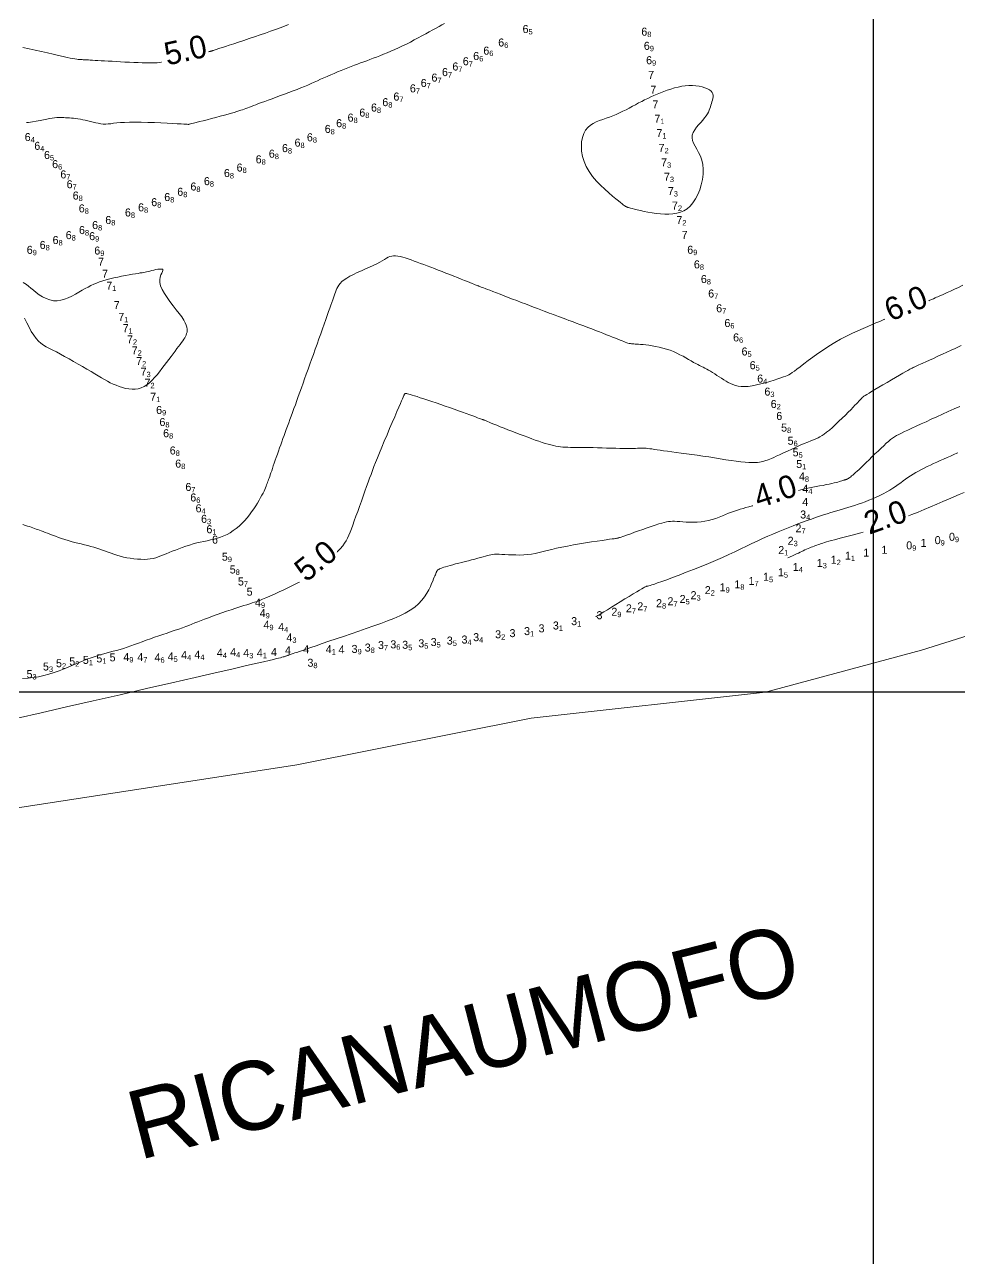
# Model space of a CAD drawing. Header units: millimetres. Extents: x 784883 to 785608, y 628235 to 628806.
# Drawn here: x 785225.7 to 785307.5, y 628350.4 to 628458.4 of the extents above; entities that cross this region are included whole.
import ezdxf
from ezdxf.enums import TextEntityAlignment as Align

# ---------------------------------------------------------------- set-up
doc = ezdxf.new("R2010")
doc.units = ezdxf.units.MM
for name, color, linetype in [('2_00', 92, 'Continuous'), ('3_00', 92, 'Continuous'), ('4_00', 5, 'Continuous'), ('5_00', 252, 'Continuous'), ('6_00', 255, 'Continuous'), ('7_00', 255, 'Continuous'), ('Projection_Grid', 7, 'Continuous'), ('Topo_Ricanau_2023_dg2', 7, 'Continuous')]:
    doc.layers.add(name, color=color, linetype=linetype)
doc.layers.add('Soundings', color=7, linetype='Continuous', true_color=0x000000)

msp = doc.modelspace()

# ---------------------------------------------------------------- linework, layer by layer
at = {"layer": '2_00', "color": 92, "linetype": 'Continuous', "lineweight": 0, "true_color": 0x00c000}
for p, q in [((785297.88, 628413.66), (785297.54, 628413.57)), ((785298.23, 628413.75), (785297.88, 628413.66)), ((785298.56, 628413.84), (785298.23, 628413.75)), ((785298.88, 628413.92), (785298.56, 628413.84)), ((785299.1, 628413.98), (785298.88, 628413.92)), ((785294.27, 628412.54), (785294.13, 628412.48)), ((785294.41, 628412.6), (785294.27, 628412.54)), ((785294.54, 628412.65), (785294.41, 628412.6)), ((785294.67, 628412.7), (785294.54, 628412.65)), ((785294.8, 628412.76), (785294.67, 628412.7)), ((785294.93, 628412.8), (785294.8, 628412.76)), ((785295.05, 628412.85), (785294.93, 628412.8)), ((785295.17, 628412.89), (785295.05, 628412.85)), ((785295.29, 628412.93), (785295.17, 628412.89)), ((785295.41, 628412.98), (785295.29, 628412.93)), ((785295.55, 628413.02), (785295.41, 628412.98)), ((785295.7, 628413.07), (785295.55, 628413.02)), ((785295.88, 628413.12), (785295.7, 628413.07)), ((785296.08, 628413.18), (785295.88, 628413.12)), ((785296.31, 628413.24), (785296.08, 628413.18)), ((785296.58, 628413.31), (785296.31, 628413.24)), ((785296.88, 628413.39), (785296.58, 628413.31)), ((785297.2, 628413.48), (785296.88, 628413.39)), ((785297.54, 628413.57), (785297.2, 628413.48)), ((785292.71, 628411.83), (785292.51, 628411.74)), ((785292.91, 628411.91), (785292.71, 628411.83)), ((785293.09, 628411.99), (785292.91, 628411.91)), ((785293.26, 628412.07), (785293.09, 628411.99)), ((785293.42, 628412.14), (785293.26, 628412.07)), ((785293.57, 628412.21), (785293.42, 628412.14)), ((785293.71, 628412.28), (785293.57, 628412.21)), ((785293.85, 628412.35), (785293.71, 628412.28)), ((785293.99, 628412.42), (785293.85, 628412.35)), ((785294.13, 628412.48), (785293.99, 628412.42))]:
    msp.add_line(p, q, dxfattribs=at)
at = {"layer": '2_00', "color": 92, "linetype": 'Continuous', "lineweight": 0, "true_color": 0x00c000, "flags": 128}
msp.add_lwpolyline([(785307.92, 628417.45), (785307.48, 628417.27), (785307.03, 628417.07), (785306.55, 628416.86), (785306.05, 628416.65), (785305.53, 628416.42), (785304.99, 628416.2), (785304.44, 628415.96), (785303.89, 628415.73), (785303.34, 628415.51), (785303.06, 628415.39)], dxfattribs=at)
at = {"layer": '3_00', "color": 92, "linetype": 'Continuous', "lineweight": 0, "true_color": 0x00c000, "flags": 128}
msp.add_lwpolyline([(785307.38, 628420.92), (785307.29, 628420.88), (785307.01, 628420.76), (785306.72, 628420.63), (785306.43, 628420.5), (785306.13, 628420.36), (785305.83, 628420.23), (785305.54, 628420.1), (785305.25, 628419.97), (785304.97, 628419.84), (785304.7, 628419.71), (785304.43, 628419.58), (785304.18, 628419.45), (785303.93, 628419.32), (785303.69, 628419.19), (785303.45, 628419.05), (785303.23, 628418.91), (785303.01, 628418.76), (785302.8, 628418.61), (785302.59, 628418.46), (785302.38, 628418.3), (785302.16, 628418.14), (785301.93, 628417.98), (785301.68, 628417.81), (785301.42, 628417.65), (785301.15, 628417.49), (785300.85, 628417.34), (785300.55, 628417.19), (785300.23, 628417.04), (785299.91, 628416.89), (785299.58, 628416.76), (785299.26, 628416.63), (785298.95, 628416.51), (785298.64, 628416.41), (785298.34, 628416.31), (785298.05, 628416.21), (785297.76, 628416.13), (785297.47, 628416.04), (785297.18, 628415.96), (785296.88, 628415.87), (785296.58, 628415.78), (785296.27, 628415.69), (785295.94, 628415.59), (785295.61, 628415.48), (785295.27, 628415.37), (785294.92, 628415.25), (785294.56, 628415.12), (785294.18, 628414.99), (785293.79, 628414.84), (785293.38, 628414.69), (785292.96, 628414.53), (785292.54, 628414.36), (785292.1, 628414.19), (785291.65, 628414), (785291.2, 628413.81), (785290.74, 628413.61), (785290.28, 628413.41), (785289.82, 628413.19), (785289.35, 628412.97), (785288.87, 628412.74), (785288.38, 628412.51), (785287.87, 628412.26), (785287.34, 628412.02), (785286.77, 628411.76), (785286.18, 628411.5), (785285.55, 628411.24), (785284.91, 628410.97), (785284.25, 628410.71), (785283.61, 628410.46), (785283, 628410.22), (785282.42, 628410.01), (785281.91, 628409.81), (785281.46, 628409.65), (785281.1, 628409.53), (785280.82, 628409.43), (785280.6, 628409.36), (785280.44, 628409.31), (785280.33, 628409.28), (785280.25, 628409.26), (785280.2, 628409.25), (785280.16, 628409.24), (785280.13, 628409.24), (785280.09, 628409.22), (785280.04, 628409.2), (785279.96, 628409.16), (785279.86, 628409.11), (785279.72, 628409.02), (785279.53, 628408.91), (785279.28, 628408.76), (785278.97, 628408.58), (785278.62, 628408.36), (785278.24, 628408.13), (785277.84, 628407.88), (785277.44, 628407.64), (785277.06, 628407.4), (785276.71, 628407.19), (785276.41, 628407.01), (785276.18, 628406.86), (785276, 628406.75), (785275.87, 628406.68), (785275.79, 628406.62), (785275.74, 628406.59), (785275.71, 628406.58), (785275.7, 628406.57), (785275.7, 628406.57)], dxfattribs=at)
at = {"layer": '4_00', "color": 5, "linetype": 'Continuous', "lineweight": 0, "true_color": 0x1b0fee, "flags": 128}
for points in [[(785307.55, 628424.98), (785307.05, 628424.75), (785306.54, 628424.52), (785306.03, 628424.29), (785305.53, 628424.06), (785305.05, 628423.85), (785304.59, 628423.64), (785304.15, 628423.44), (785303.74, 628423.25), (785303.36, 628423.07), (785303.01, 628422.91), (785302.71, 628422.77), (785302.44, 628422.64), (785302.22, 628422.53), (785302.02, 628422.42), (785301.84, 628422.31), (785301.66, 628422.2), (785301.49, 628422.07), (785301.31, 628421.92), (785301.11, 628421.75), (785300.89, 628421.54), (785300.65, 628421.32), (785300.39, 628421.07), (785300.12, 628420.82), (785299.86, 628420.56), (785299.6, 628420.31), (785299.35, 628420.06), (785299.12, 628419.84), (785298.91, 628419.64), (785298.73, 628419.47), (785298.56, 628419.31), (785298.42, 628419.18), (785298.29, 628419.07), (785298.18, 628418.97), (785298.08, 628418.89), (785298, 628418.82), (785297.93, 628418.77), (785297.86, 628418.72), (785297.81, 628418.68), (785297.77, 628418.66), (785297.73, 628418.63), (785297.69, 628418.62), (785297.66, 628418.6), (785297.63, 628418.59), (785297.6, 628418.58), (785297.57, 628418.57), (785297.54, 628418.56), (785297.51, 628418.55), (785297.47, 628418.54), (785297.42, 628418.52), (785297.36, 628418.51), (785297.29, 628418.48), (785297.21, 628418.46), (785297.12, 628418.43), (785297.01, 628418.4), (785296.87, 628418.36), (785296.72, 628418.32), (785296.55, 628418.28), (785296.34, 628418.23), (785296.12, 628418.18), (785295.86, 628418.13), (785295.58, 628418.07), (785295.28, 628418.02), (785294.98, 628417.96), (785294.68, 628417.91), (785294.39, 628417.85), (785294.11, 628417.79), (785293.86, 628417.74), (785293.63, 628417.68), (785293.43, 628417.62), (785293.42, 628417.62)], [(785289.44, 628416.29), (785289.38, 628416.27), (785289.1, 628416.19), (785288.83, 628416.12), (785288.58, 628416.05), (785288.33, 628415.98), (785288.08, 628415.9), (785287.84, 628415.82), (785287.58, 628415.73), (785287.32, 628415.63), (785287.05, 628415.52), (785286.77, 628415.4), (785286.48, 628415.29), (785286.19, 628415.18), (785285.88, 628415.08), (785285.56, 628415), (785285.24, 628414.93), (785284.91, 628414.89), (785284.58, 628414.86), (785284.24, 628414.85), (785283.92, 628414.85), (785283.61, 628414.86), (785283.32, 628414.88), (785283.05, 628414.9), (785282.81, 628414.91), (785282.59, 628414.93), (785282.41, 628414.93), (785282.23, 628414.92), (785282.06, 628414.91), (785281.88, 628414.88), (785281.69, 628414.83), (785281.46, 628414.77), (785281.2, 628414.69), (785280.89, 628414.59), (785280.54, 628414.48), (785280.18, 628414.35), (785279.8, 628414.22), (785279.43, 628414.09), (785279.07, 628413.96), (785278.75, 628413.84), (785278.47, 628413.74), (785278.24, 628413.66), (785278.06, 628413.6), (785277.93, 628413.55), (785277.83, 628413.52), (785277.76, 628413.5), (785277.71, 628413.48), (785277.68, 628413.47), (785277.66, 628413.47), (785277.64, 628413.46), (785277.63, 628413.46), (785277.62, 628413.46), (785277.6, 628413.45), (785277.59, 628413.45), (785277.58, 628413.45), (785277.57, 628413.45), (785277.56, 628413.45), (785277.55, 628413.44), (785277.53, 628413.44), (785277.48, 628413.43), (785277.41, 628413.42), (785277.29, 628413.4), (785277.13, 628413.38), (785276.9, 628413.35), (785276.61, 628413.31), (785276.24, 628413.25), (785275.81, 628413.19), (785275.33, 628413.12), (785274.81, 628413.04), (785274.28, 628412.95), (785273.74, 628412.86), (785273.22, 628412.76), (785272.72, 628412.66), (785272.27, 628412.56), (785271.84, 628412.46), (785271.45, 628412.36), (785271.09, 628412.27), (785270.74, 628412.19), (785270.4, 628412.11), (785270.07, 628412.05), (785269.73, 628412.01), (785269.39, 628411.98), (785269.05, 628411.97), (785268.7, 628411.98), (785268.37, 628411.99), (785268.05, 628412), (785267.75, 628412.02), (785267.47, 628412.03), (785267.23, 628412.04), (785267.01, 628412.04), (785266.83, 628412.04), (785266.67, 628412.02), (785266.51, 628411.99), (785266.36, 628411.96), (785266.21, 628411.92), (785266.04, 628411.88), (785265.84, 628411.82), (785265.62, 628411.76), (785265.38, 628411.69), (785265.11, 628411.62), (785264.83, 628411.55), (785264.55, 628411.48), (785264.26, 628411.4), (785263.97, 628411.33), (785263.7, 628411.26), (785263.43, 628411.19), (785263.19, 628411.12), (785262.96, 628411.06), (785262.75, 628411.01), (785262.56, 628410.95), (785262.4, 628410.9), (785262.25, 628410.85), (785262.13, 628410.8), (785262.03, 628410.76), (785261.95, 628410.72), (785261.89, 628410.68), (785261.84, 628410.64), (785261.81, 628410.6), (785261.79, 628410.56), (785261.77, 628410.52), (785261.75, 628410.48), (785261.73, 628410.44), (785261.71, 628410.39), (785261.69, 628410.33), (785261.66, 628410.25), (785261.61, 628410.16), (785261.56, 628410.04), (785261.5, 628409.89), (785261.43, 628409.7), (785261.33, 628409.47), (785261.22, 628409.22), (785261.08, 628408.94), (785260.91, 628408.64), (785260.71, 628408.33), (785260.47, 628408.02), (785260.18, 628407.71), (785259.85, 628407.42), (785259.46, 628407.15), (785259.03, 628406.9), (785258.55, 628406.66), (785258.03, 628406.43), (785257.47, 628406.21), (785256.88, 628405.99), (785256.27, 628405.77), (785255.62, 628405.55), (785254.96, 628405.32), (785254.3, 628405.09), (785253.63, 628404.86), (785252.98, 628404.64), (785252.35, 628404.43), (785251.77, 628404.23), (785251.24, 628404.04), (785250.77, 628403.88), (785250.37, 628403.75), (785250.04, 628403.63), (785249.77, 628403.54), (785249.55, 628403.46), (785249.37, 628403.41), (785249.23, 628403.36), (785249.12, 628403.32), (785249.04, 628403.29), (785248.96, 628403.26), (785248.9, 628403.24), (785248.84, 628403.22), (785248.79, 628403.21), (785248.75, 628403.19), (785248.71, 628403.18), (785248.67, 628403.16), (785248.64, 628403.15), (785248.59, 628403.14), (785248.55, 628403.12), (785248.49, 628403.1), (785248.43, 628403.08), (785248.34, 628403.06), (785248.23, 628403.03), (785248.1, 628402.99), (785247.94, 628402.95), (785247.75, 628402.91), (785247.49, 628402.84), (785247.12, 628402.76), (785246.61, 628402.64), (785245.92, 628402.47), (785245.01, 628402.27), (785243.84, 628402), (785242.39, 628401.66), (785240.63, 628401.26), (785238.61, 628400.79), (785236.4, 628400.29), (785234.08, 628399.75), (785231.72, 628399.21), (785229.4, 628398.68), (785227.17, 628398.17), (785225.11, 628397.7)]]:
    msp.add_lwpolyline(points, dxfattribs=at)
at = {"layer": '5_00', "color": 252, "linetype": 'Continuous', "lineweight": 0, "true_color": 0x8e919d, "flags": 128}
for points in [[(785241.81, 628456), (785241.88, 628456.02), (785241.95, 628456.03), (785242, 628456.05), (785242.06, 628456.06), (785242.11, 628456.08), (785242.16, 628456.09), (785242.2, 628456.11), (785242.26, 628456.12), (785242.32, 628456.15), (785242.4, 628456.17), (785242.5, 628456.21), (785242.64, 628456.25), (785242.81, 628456.31), (785243.03, 628456.38), (785243.3, 628456.47), (785243.63, 628456.58), (785244.02, 628456.7), (785244.44, 628456.84), (785244.89, 628456.99), (785245.36, 628457.15), (785245.84, 628457.31), (785246.33, 628457.47), (785246.79, 628457.64), (785247.24, 628457.8), (785247.67, 628457.95), (785248.07, 628458.1), (785248.46, 628458.25), (785248.82, 628458.39)], [(785225.57, 628456.36), (785226.11, 628456.26), (785226.66, 628456.14), (785227.2, 628456.02), (785227.73, 628455.9), (785228.23, 628455.78), (785228.69, 628455.67), (785229.1, 628455.58), (785229.44, 628455.5), (785229.72, 628455.44), (785229.95, 628455.4), (785230.13, 628455.37), (785230.28, 628455.34), (785230.4, 628455.33), (785230.5, 628455.32), (785230.59, 628455.32), (785230.67, 628455.31), (785230.76, 628455.31), (785230.84, 628455.3), (785230.94, 628455.3), (785231.04, 628455.29), (785231.16, 628455.28), (785231.31, 628455.28), (785231.47, 628455.27), (785231.67, 628455.26), (785231.89, 628455.24), (785232.14, 628455.23), (785232.41, 628455.22), (785232.71, 628455.2), (785233.03, 628455.18), (785233.37, 628455.17), (785233.73, 628455.15), (785234.11, 628455.12), (785234.5, 628455.1), (785234.89, 628455.09), (785235.28, 628455.07), (785235.65, 628455.05), (785236.01, 628455.04), (785236.34, 628455.03), (785236.63, 628455.03), (785236.89, 628455.03), (785237.11, 628455.03), (785237.31, 628455.04), (785237.49, 628455.06), (785237.67, 628455.09), (785237.71, 628455.09)], [(785307.67, 628430.29), (785307.44, 628430.18), (785307.15, 628430.05), (785306.8, 628429.89), (785306.42, 628429.72), (785306.03, 628429.54), (785305.63, 628429.36), (785305.24, 628429.18), (785304.89, 628429.02), (785304.57, 628428.88), (785304.31, 628428.76), (785304.11, 628428.67), (785303.95, 628428.6), (785303.83, 628428.54), (785303.74, 628428.5), (785303.67, 628428.47), (785303.61, 628428.44), (785303.56, 628428.42), (785303.51, 628428.4), (785303.45, 628428.37), (785303.38, 628428.33), (785303.28, 628428.28), (785303.16, 628428.22), (785303, 628428.13), (785302.81, 628428.02), (785302.56, 628427.88), (785302.26, 628427.71), (785301.93, 628427.51), (785301.56, 628427.3), (785301.19, 628427.08), (785300.81, 628426.86), (785300.45, 628426.65), (785300.12, 628426.45), (785299.83, 628426.28), (785299.6, 628426.14), (785299.42, 628426.03), (785299.27, 628425.94), (785299.16, 628425.87), (785299.08, 628425.81), (785299.01, 628425.76), (785298.96, 628425.71), (785298.91, 628425.65), (785298.85, 628425.59), (785298.79, 628425.52), (785298.71, 628425.44), (785298.62, 628425.33), (785298.51, 628425.21), (785298.37, 628425.07), (785298.21, 628424.9), (785298.01, 628424.69), (785297.78, 628424.46), (785297.53, 628424.21), (785297.25, 628423.94), (785296.97, 628423.67), (785296.68, 628423.4), (785296.4, 628423.14), (785296.13, 628422.91), (785295.89, 628422.71), (785295.68, 628422.55), (785295.49, 628422.42), (785295.31, 628422.32), (785295.14, 628422.23), (785294.95, 628422.15), (785294.75, 628422.06), (785294.52, 628421.97), (785294.25, 628421.86), (785293.94, 628421.73), (785293.59, 628421.58), (785293.22, 628421.41), (785292.85, 628421.24), (785292.47, 628421.06), (785292.11, 628420.9), (785291.78, 628420.74), (785291.49, 628420.61), (785291.26, 628420.5), (785291.06, 628420.42), (785290.91, 628420.35), (785290.78, 628420.3), (785290.68, 628420.26), (785290.58, 628420.23), (785290.49, 628420.2), (785290.39, 628420.18), (785290.28, 628420.15), (785290.16, 628420.13), (785290.01, 628420.1), (785289.83, 628420.08), (785289.62, 628420.07), (785289.38, 628420.07), (785289.09, 628420.07), (785288.77, 628420.09), (785288.4, 628420.13), (785287.99, 628420.18), (785287.55, 628420.24), (785287.08, 628420.31), (785286.59, 628420.39), (785286.09, 628420.47), (785285.58, 628420.55), (785285.07, 628420.62), (785284.57, 628420.7), (785284.09, 628420.77), (785283.62, 628420.83), (785283.17, 628420.89), (785282.74, 628420.95), (785282.34, 628421), (785281.96, 628421.05), (785281.63, 628421.1), (785281.32, 628421.14), (785281.06, 628421.18), (785280.82, 628421.22), (785280.61, 628421.25), (785280.42, 628421.27), (785280.24, 628421.29), (785280.09, 628421.31), (785279.94, 628421.32), (785279.8, 628421.32), (785279.66, 628421.32), (785279.51, 628421.32), (785279.35, 628421.31), (785279.18, 628421.3), (785278.97, 628421.29), (785278.74, 628421.29), (785278.47, 628421.29), (785278.16, 628421.29), (785277.81, 628421.3), (785277.44, 628421.31), (785277.04, 628421.32), (785276.64, 628421.33), (785276.24, 628421.35), (785275.85, 628421.36), (785275.48, 628421.37), (785275.13, 628421.37), (785274.8, 628421.38), (785274.5, 628421.38), (785274.21, 628421.38), (785273.95, 628421.38), (785273.7, 628421.38), (785273.47, 628421.39), (785273.24, 628421.4), (785273.03, 628421.41), (785272.82, 628421.42), (785272.62, 628421.44), (785272.42, 628421.47), (785272.21, 628421.5), (785272, 628421.55), (785271.77, 628421.6), (785271.53, 628421.67), (785271.27, 628421.74), (785271, 628421.83), (785270.71, 628421.93), (785270.4, 628422.03), (785270.09, 628422.15), (785269.76, 628422.27), (785269.42, 628422.39), (785269.07, 628422.53), (785268.71, 628422.67), (785268.36, 628422.8), (785268.01, 628422.94), (785267.67, 628423.08), (785267.34, 628423.2), (785267.05, 628423.32), (785266.78, 628423.43), (785266.55, 628423.52), (785266.37, 628423.59), (785266.22, 628423.65), (785266.11, 628423.7), (785266.03, 628423.73), (785265.96, 628423.76), (785265.92, 628423.77), (785265.89, 628423.79), (785265.86, 628423.8), (785265.83, 628423.81), (785265.8, 628423.82), (785265.76, 628423.84), (785265.69, 628423.86), (785265.61, 628423.89), (785265.5, 628423.93), (785265.36, 628423.98), (785265.17, 628424.05), (785264.94, 628424.14), (785264.67, 628424.23), (785264.36, 628424.35), (785264.03, 628424.47), (785263.67, 628424.6), (785263.3, 628424.73), (785262.91, 628424.87), (785262.52, 628425.01), (785262.13, 628425.14), (785261.74, 628425.28), (785261.36, 628425.4), (785261, 628425.53), (785260.66, 628425.64), (785260.34, 628425.74), (785260.06, 628425.83), (785259.82, 628425.91), (785259.62, 628425.97), (785259.46, 628426.02), (785259.33, 628426.06), (785259.23, 628426.08), (785259.16, 628426.1), (785259.1, 628426.11), (785259.06, 628426.11), (785259.04, 628426.1), (785259.01, 628426.1), (785258.99, 628426.08), (785258.97, 628426.07), (785258.96, 628426.06), (785258.95, 628426.04), (785258.94, 628426.02), (785258.93, 628426), (785258.93, 628425.97), (785258.92, 628425.95), (785258.9, 628425.92), (785258.88, 628425.86), (785258.84, 628425.77), (785258.79, 628425.65), (785258.71, 628425.47), (785258.61, 628425.23), (785258.47, 628424.92), (785258.3, 628424.53), (785258.11, 628424.07), (785257.89, 628423.57), (785257.66, 628423.03), (785257.43, 628422.48), (785257.19, 628421.94), (785256.97, 628421.41), (785256.77, 628420.92), (785256.59, 628420.48), (785256.43, 628420.08), (785256.29, 628419.71), (785256.15, 628419.36), (785256.03, 628419.03), (785255.9, 628418.69), (785255.78, 628418.34), (785255.64, 628417.96), (785255.5, 628417.56), (785255.34, 628417.13), (785255.19, 628416.68), (785255.03, 628416.23), (785254.87, 628415.79), (785254.71, 628415.36), (785254.57, 628414.96), (785254.43, 628414.59), (785254.31, 628414.26), (785254.2, 628413.97), (785254.09, 628413.7), (785253.98, 628413.46), (785253.86, 628413.23), (785253.71, 628413), (785253.55, 628412.77), (785253.34, 628412.53), (785253.11, 628412.27), (785253.06, 628412.22)], [(785249.78, 628409.6), (785249.58, 628409.5), (785249.22, 628409.33), (785248.82, 628409.14), (785248.41, 628408.94), (785247.99, 628408.75), (785247.58, 628408.56), (785247.19, 628408.38), (785246.84, 628408.23), (785246.55, 628408.11), (785246.29, 628408), (785246.06, 628407.92), (785245.85, 628407.84), (785245.64, 628407.78), (785245.42, 628407.71), (785245.17, 628407.63), (785244.89, 628407.55), (785244.56, 628407.44), (785244.2, 628407.32), (785243.8, 628407.19), (785243.39, 628407.06), (785242.98, 628406.91), (785242.56, 628406.77), (785242.17, 628406.63), (785241.8, 628406.49), (785241.47, 628406.37), (785241.16, 628406.25), (785240.88, 628406.14), (785240.61, 628406.03), (785240.35, 628405.93), (785240.09, 628405.82), (785239.82, 628405.72), (785239.53, 628405.61), (785239.22, 628405.5), (785238.9, 628405.39), (785238.55, 628405.27), (785238.19, 628405.15), (785237.83, 628405.03), (785237.46, 628404.9), (785237.09, 628404.78), (785236.73, 628404.65), (785236.37, 628404.52), (785236.02, 628404.39), (785235.68, 628404.27), (785235.35, 628404.14), (785235.02, 628404.02), (785234.7, 628403.91), (785234.38, 628403.81), (785234.07, 628403.71), (785233.77, 628403.62), (785233.46, 628403.55), (785233.16, 628403.47), (785232.85, 628403.39), (785232.54, 628403.31), (785232.22, 628403.22), (785231.89, 628403.11), (785231.54, 628402.99), (785231.18, 628402.85), (785230.8, 628402.7), (785230.41, 628402.53), (785230.01, 628402.36), (785229.6, 628402.18), (785229.17, 628402.01), (785228.74, 628401.85), (785228.3, 628401.69), (785227.85, 628401.55), (785227.4, 628401.43), (785226.94, 628401.33), (785226.48, 628401.25), (785226.02, 628401.2), (785225.55, 628401.17)]]:
    msp.add_lwpolyline(points, dxfattribs=at)
at = {"layer": '6_00', "color": 18, "linetype": 'Continuous', "lineweight": 0, "true_color": 0x000000, "flags": 128}
for points in [[(785225.88, 628449.8), (785226.06, 628449.81), (785226.41, 628449.86), (785226.74, 628449.92), (785227.07, 628449.98), (785227.38, 628450.05), (785227.66, 628450.11), (785227.91, 628450.16), (785228.14, 628450.2), (785228.35, 628450.23), (785228.53, 628450.24), (785228.7, 628450.25), (785228.85, 628450.25), (785229, 628450.25), (785229.15, 628450.24), (785229.31, 628450.23), (785229.47, 628450.22), (785229.64, 628450.21), (785229.81, 628450.2), (785230, 628450.18), (785230.19, 628450.16), (785230.39, 628450.13), (785230.6, 628450.1), (785230.81, 628450.06), (785231.03, 628450.01), (785231.26, 628449.95), (785231.48, 628449.89), (785231.71, 628449.84), (785231.94, 628449.78), (785232.17, 628449.74), (785232.39, 628449.7), (785232.6, 628449.68), (785232.82, 628449.68), (785233.03, 628449.69), (785233.26, 628449.71), (785233.5, 628449.74), (785233.78, 628449.77), (785234.1, 628449.8), (785234.47, 628449.82), (785234.9, 628449.83), (785235.39, 628449.84), (785235.93, 628449.83), (785236.5, 628449.82), (785237.08, 628449.8), (785237.65, 628449.77), (785238.19, 628449.75), (785238.67, 628449.72), (785239.08, 628449.7), (785239.41, 628449.69), (785239.65, 628449.67), (785239.83, 628449.66), (785239.95, 628449.66), (785240.02, 628449.65), (785240.06, 628449.65), (785240.07, 628449.65), (785240.07, 628449.65), (785240.07, 628449.65), (785240.07, 628449.65), (785240.07, 628449.65), (785240.07, 628449.65), (785240.07, 628449.65), (785240.07, 628449.65), (785240.07, 628449.65), (785240.07, 628449.65), (785240.07, 628449.65), (785240.08, 628449.65), (785240.1, 628449.66), (785240.15, 628449.67), (785240.23, 628449.69), (785240.35, 628449.72), (785240.51, 628449.76), (785240.73, 628449.82), (785241.01, 628449.89), (785241.33, 628449.97), (785241.69, 628450.06), (785242.07, 628450.16), (785242.46, 628450.26), (785242.84, 628450.36), (785243.2, 628450.45), (785243.53, 628450.54), (785243.82, 628450.62), (785244.07, 628450.69), (785244.29, 628450.76), (785244.47, 628450.82), (785244.64, 628450.88), (785244.8, 628450.93), (785244.94, 628450.98), (785245.09, 628451.04), (785245.24, 628451.1), (785245.4, 628451.16), (785245.57, 628451.22), (785245.76, 628451.29), (785245.96, 628451.37), (785246.19, 628451.46), (785246.45, 628451.55), (785246.73, 628451.66), (785247.04, 628451.77), (785247.38, 628451.89), (785247.73, 628452.02), (785248.1, 628452.16), (785248.47, 628452.3), (785248.85, 628452.43), (785249.21, 628452.57), (785249.56, 628452.71), (785249.89, 628452.84), (785250.2, 628452.97), (785250.5, 628453.09), (785250.79, 628453.22), (785251.07, 628453.34), (785251.34, 628453.46), (785251.62, 628453.59), (785251.91, 628453.71), (785252.2, 628453.84), (785252.5, 628453.97), (785252.8, 628454.1), (785253.1, 628454.23), (785253.41, 628454.35), (785253.71, 628454.48), (785254, 628454.6), (785254.29, 628454.71), (785254.58, 628454.82), (785254.85, 628454.92), (785255.12, 628455.02), (785255.4, 628455.12), (785255.67, 628455.22), (785255.94, 628455.32), (785256.22, 628455.43), (785256.51, 628455.54), (785256.81, 628455.65), (785257.12, 628455.78), (785257.44, 628455.91), (785257.77, 628456.05), (785258.1, 628456.19), (785258.44, 628456.35), (785258.78, 628456.51), (785259.12, 628456.67), (785259.47, 628456.85), (785259.81, 628457.03), (785260.16, 628457.21), (785260.49, 628457.39), (785260.82, 628457.57), (785261.13, 628457.74), (785261.43, 628457.91), (785261.72, 628458.06), (785261.98, 628458.21), (785262.23, 628458.35), (785262.46, 628458.48)], [(785300.96, 628432.6), (785300.94, 628432.59), (785300.83, 628432.54), (785300.67, 628432.47), (785300.47, 628432.38), (785300.21, 628432.28), (785299.89, 628432.14), (785299.51, 628431.98), (785299.09, 628431.8), (785298.63, 628431.6), (785298.15, 628431.37), (785297.64, 628431.12), (785297.12, 628430.85), (785296.61, 628430.56), (785296.1, 628430.25), (785295.61, 628429.93), (785295.13, 628429.61), (785294.69, 628429.29), (785294.27, 628428.99), (785293.9, 628428.71), (785293.57, 628428.45), (785293.29, 628428.24), (785293.07, 628428.06), (785292.89, 628427.93), (785292.74, 628427.83), (785292.6, 628427.74), (785292.46, 628427.67), (785292.31, 628427.61), (785292.13, 628427.55), (785291.9, 628427.47), (785291.62, 628427.38), (785291.29, 628427.27), (785290.93, 628427.16), (785290.55, 628427.05), (785290.15, 628426.95), (785289.76, 628426.85), (785289.38, 628426.78), (785289.02, 628426.73), (785288.7, 628426.71), (785288.41, 628426.72), (785288.15, 628426.75), (785287.91, 628426.81), (785287.69, 628426.88), (785287.48, 628426.97), (785287.28, 628427.08), (785287.09, 628427.19), (785286.89, 628427.31), (785286.69, 628427.44), (785286.49, 628427.56), (785286.3, 628427.69), (785286.11, 628427.82), (785285.92, 628427.94), (785285.74, 628428.05), (785285.57, 628428.15), (785285.41, 628428.24), (785285.25, 628428.33), (785285.1, 628428.4), (785284.94, 628428.48), (785284.78, 628428.56), (785284.62, 628428.64), (785284.44, 628428.73), (785284.25, 628428.83), (785284.04, 628428.95), (785283.82, 628429.08), (785283.58, 628429.22), (785283.33, 628429.36), (785283.06, 628429.5), (785282.78, 628429.64), (785282.49, 628429.77), (785282.19, 628429.89), (785281.87, 628429.99), (785281.55, 628430.08), (785281.23, 628430.16), (785280.92, 628430.22), (785280.62, 628430.28), (785280.33, 628430.32), (785280.07, 628430.35), (785279.83, 628430.38), (785279.62, 628430.4), (785279.44, 628430.41), (785279.29, 628430.42), (785279.15, 628430.43), (785279.03, 628430.44), (785278.92, 628430.45), (785278.81, 628430.46), (785278.72, 628430.47), (785278.61, 628430.49), (785278.51, 628430.52), (785278.4, 628430.55), (785278.28, 628430.6), (785278.14, 628430.65), (785277.99, 628430.7), (785277.82, 628430.77), (785277.63, 628430.85), (785277.41, 628430.94), (785277.17, 628431.04), (785276.9, 628431.14), (785276.62, 628431.25), (785276.32, 628431.37), (785276.01, 628431.49), (785275.68, 628431.62), (785275.34, 628431.75), (785275, 628431.88), (785274.65, 628432.02), (785274.31, 628432.14), (785273.97, 628432.27), (785273.65, 628432.39), (785273.35, 628432.5), (785273.07, 628432.6), (785272.83, 628432.69), (785272.62, 628432.77), (785272.44, 628432.83), (785272.28, 628432.89), (785272.13, 628432.95), (785271.98, 628433.01), (785271.81, 628433.07), (785271.63, 628433.14), (785271.42, 628433.22), (785271.18, 628433.31), (785270.9, 628433.42), (785270.59, 628433.54), (785270.26, 628433.67), (785269.91, 628433.8), (785269.54, 628433.94), (785269.17, 628434.08), (785268.79, 628434.23), (785268.41, 628434.37), (785268.04, 628434.51), (785267.67, 628434.65), (785267.33, 628434.79), (785267, 628434.91), (785266.7, 628435.02), (785266.44, 628435.13), (785266.21, 628435.21), (785266.03, 628435.29), (785265.88, 628435.34), (785265.76, 628435.39), (785265.67, 628435.42), (785265.6, 628435.45), (785265.54, 628435.47), (785265.5, 628435.48), (785265.46, 628435.5), (785265.42, 628435.52), (785265.37, 628435.53), (785265.31, 628435.56), (785265.24, 628435.58), (785265.15, 628435.62), (785265.03, 628435.67), (785264.88, 628435.73), (785264.69, 628435.81), (785264.46, 628435.9), (785264.2, 628436), (785263.91, 628436.12), (785263.6, 628436.24), (785263.27, 628436.37), (785262.93, 628436.51), (785262.59, 628436.64), (785262.25, 628436.77), (785261.91, 628436.9), (785261.58, 628437.03), (785261.26, 628437.15), (785260.95, 628437.26), (785260.65, 628437.38), (785260.35, 628437.48), (785260.07, 628437.59), (785259.8, 628437.69), (785259.53, 628437.79), (785259.27, 628437.88), (785259.03, 628437.96), (785258.8, 628438.03), (785258.58, 628438.09), (785258.37, 628438.13), (785258.18, 628438.15), (785258.01, 628438.15), (785257.85, 628438.13), (785257.69, 628438.08), (785257.54, 628438.02), (785257.38, 628437.93), (785257.21, 628437.83), (785257.02, 628437.72), (785256.79, 628437.59), (785256.53, 628437.46), (785256.23, 628437.31), (785255.9, 628437.16), (785255.55, 628437.01), (785255.19, 628436.85), (785254.83, 628436.69), (785254.49, 628436.52), (785254.17, 628436.36), (785253.9, 628436.2), (785253.67, 628436.05), (785253.48, 628435.89), (785253.33, 628435.74), (785253.21, 628435.59), (785253.12, 628435.44), (785253.04, 628435.29), (785252.98, 628435.13), (785252.93, 628434.98), (785252.87, 628434.82), (785252.81, 628434.66), (785252.75, 628434.48), (785252.68, 628434.29), (785252.6, 628434.07), (785252.52, 628433.83), (785252.43, 628433.57), (785252.32, 628433.27), (785252.2, 628432.93), (785252.07, 628432.57), (785251.93, 628432.17), (785251.78, 628431.75), (785251.63, 628431.32), (785251.47, 628430.88), (785251.31, 628430.43), (785251.15, 628429.98), (785250.99, 628429.53), (785250.83, 628429.09), (785250.68, 628428.66), (785250.52, 628428.23), (785250.37, 628427.81), (785250.22, 628427.4), (785250.08, 628427), (785249.94, 628426.6), (785249.8, 628426.22), (785249.67, 628425.84), (785249.54, 628425.48), (785249.41, 628425.12), (785249.29, 628424.78), (785249.17, 628424.45), (785249.05, 628424.13), (785248.94, 628423.82), (785248.83, 628423.53), (785248.72, 628423.24), (785248.62, 628422.96), (785248.52, 628422.69), (785248.42, 628422.42), (785248.32, 628422.16), (785248.23, 628421.89), (785248.13, 628421.62), (785248.03, 628421.34), (785247.93, 628421.06), (785247.84, 628420.79), (785247.74, 628420.52), (785247.65, 628420.26), (785247.56, 628420), (785247.48, 628419.77), (785247.41, 628419.55), (785247.34, 628419.35), (785247.27, 628419.17), (785247.22, 628419), (785247.17, 628418.85), (785247.12, 628418.71), (785247.07, 628418.58), (785247.03, 628418.46), (785246.98, 628418.34), (785246.94, 628418.23), (785246.9, 628418.11), (785246.85, 628417.99), (785246.8, 628417.86), (785246.74, 628417.72), (785246.67, 628417.57), (785246.58, 628417.4), (785246.49, 628417.21), (785246.37, 628417), (785246.24, 628416.77), (785246.1, 628416.52), (785245.94, 628416.27), (785245.77, 628416.01), (785245.58, 628415.74), (785245.39, 628415.48), (785245.18, 628415.22), (785244.95, 628414.97), (785244.72, 628414.74), (785244.48, 628414.51), (785244.23, 628414.3), (785243.97, 628414.11), (785243.7, 628413.93), (785243.43, 628413.78), (785243.15, 628413.65), (785242.87, 628413.53), (785242.59, 628413.44), (785242.3, 628413.36), (785242, 628413.29), (785241.7, 628413.23), (785241.4, 628413.17), (785241.09, 628413.1), (785240.78, 628413.03), (785240.46, 628412.94), (785240.15, 628412.85), (785239.83, 628412.75), (785239.52, 628412.64), (785239.21, 628412.53), (785238.92, 628412.41), (785238.64, 628412.3), (785238.37, 628412.19), (785238.11, 628412.08), (785237.88, 628411.98), (785237.65, 628411.89), (785237.42, 628411.81), (785237.19, 628411.74), (785236.96, 628411.68), (785236.71, 628411.64), (785236.46, 628411.61), (785236.18, 628411.59), (785235.89, 628411.6), (785235.59, 628411.61), (785235.28, 628411.65), (785234.97, 628411.69), (785234.67, 628411.74), (785234.36, 628411.8), (785234.08, 628411.88), (785233.8, 628411.95), (785233.54, 628412.04), (785233.29, 628412.13), (785233.04, 628412.22), (785232.8, 628412.31), (785232.55, 628412.41), (785232.31, 628412.49), (785232.05, 628412.58), (785231.79, 628412.66), (785231.52, 628412.73), (785231.24, 628412.8), (785230.96, 628412.87), (785230.67, 628412.94), (785230.38, 628413.01), (785230.09, 628413.08), (785229.8, 628413.16), (785229.52, 628413.25), (785229.23, 628413.34), (785228.95, 628413.43), (785228.68, 628413.52), (785228.42, 628413.62), (785228.17, 628413.71), (785227.94, 628413.79), (785227.72, 628413.88), (785227.53, 628413.95), (785227.34, 628414.02), (785227.18, 628414.08), (785227.02, 628414.14), (785226.87, 628414.2), (785226.72, 628414.25), (785226.58, 628414.3), (785226.44, 628414.35), (785226.29, 628414.4), (785226.14, 628414.46), (785225.97, 628414.51), (785225.79, 628414.57), (785225.57, 628414.64)], [(785307.82, 628435.57), (785307.44, 628435.39), (785307.07, 628435.22), (785306.73, 628435.07), (785306.44, 628434.94), (785306.21, 628434.83), (785306.02, 628434.75), (785305.87, 628434.68), (785305.74, 628434.62), (785305.63, 628434.57), (785305.52, 628434.52), (785305.39, 628434.46), (785305.25, 628434.4), (785305.07, 628434.32), (785304.87, 628434.23), (785304.83, 628434.21)]]:
    msp.add_lwpolyline(points, dxfattribs=at)
at = {"layer": '7_00', "color": 18, "linetype": 'Continuous', "lineweight": 0, "true_color": 0x000000, "flags": 128}
for points in [[(785275, 628449.37), (785275.22, 628449.57), (785275.46, 628449.73), (785275.73, 628449.86), (785276.01, 628449.98), (785276.3, 628450.08), (785276.6, 628450.18), (785276.9, 628450.28), (785277.19, 628450.39), (785277.49, 628450.52), (785277.78, 628450.65), (785278.06, 628450.79), (785278.34, 628450.93), (785278.62, 628451.08), (785278.9, 628451.23), (785279.17, 628451.37), (785279.44, 628451.52), (785279.71, 628451.66), (785279.97, 628451.79), (785280.24, 628451.92), (785280.51, 628452.05), (785280.78, 628452.18), (785281.06, 628452.3), (785281.35, 628452.42), (785281.65, 628452.53), (785281.95, 628452.64), (785282.26, 628452.74), (785282.58, 628452.84), (785282.89, 628452.91), (785283.21, 628452.98), (785283.53, 628453.02), (785283.84, 628453.04), (785284.15, 628453.04), (785284.45, 628453.02), (785284.74, 628452.98), (785285.01, 628452.92), (785285.25, 628452.85), (785285.47, 628452.76), (785285.65, 628452.66), (785285.78, 628452.55), (785285.88, 628452.43), (785285.94, 628452.31), (785285.96, 628452.18), (785285.96, 628452.05), (785285.93, 628451.91), (785285.9, 628451.77), (785285.85, 628451.62), (785285.81, 628451.48), (785285.76, 628451.34), (785285.72, 628451.19), (785285.67, 628451.04), (785285.62, 628450.89), (785285.55, 628450.73), (785285.46, 628450.56), (785285.36, 628450.39), (785285.22, 628450.21), (785285.06, 628450.01), (785284.88, 628449.81), (785284.69, 628449.6), (785284.51, 628449.39), (785284.35, 628449.16), (785284.23, 628448.93), (785284.14, 628448.7), (785284.12, 628448.47), (785284.15, 628448.23), (785284.25, 628447.99), (785284.38, 628447.74), (785284.53, 628447.47), (785284.69, 628447.18), (785284.85, 628446.86), (785284.98, 628446.52), (785285.07, 628446.14), (785285.1, 628445.73), (785285.09, 628445.29), (785285.03, 628444.83), (785284.93, 628444.37), (785284.79, 628443.93), (785284.62, 628443.51), (785284.42, 628443.12), (785284.19, 628442.78), (785283.95, 628442.49), (785283.68, 628442.27), (785283.4, 628442.09), (785283.1, 628441.96), (785282.78, 628441.87), (785282.44, 628441.81), (785282.1, 628441.79), (785281.74, 628441.79), (785281.37, 628441.82), (785280.99, 628441.86), (785280.62, 628441.91), (785280.26, 628441.97), (785279.92, 628442.04), (785279.6, 628442.11), (785279.32, 628442.18), (785279.08, 628442.23), (785278.89, 628442.28), (785278.74, 628442.32), (785278.64, 628442.35), (785278.56, 628442.37), (785278.5, 628442.39), (785278.47, 628442.4), (785278.45, 628442.4), (785278.43, 628442.41), (785278.42, 628442.41), (785278.41, 628442.42), (785278.39, 628442.43), (785278.38, 628442.43), (785278.36, 628442.44), (785278.34, 628442.45), (785278.32, 628442.46), (785278.3, 628442.47), (785278.27, 628442.49), (785278.23, 628442.51), (785278.18, 628442.55), (785278.1, 628442.61), (785278, 628442.69), (785277.86, 628442.8), (785277.67, 628442.95), (785277.44, 628443.14), (785277.16, 628443.38), (785276.83, 628443.65), (785276.48, 628443.97), (785276.12, 628444.32), (785275.76, 628444.69), (785275.42, 628445.1), (785275.12, 628445.52), (785274.86, 628445.95), (785274.67, 628446.4), (785274.54, 628446.84), (785274.46, 628447.29), (785274.44, 628447.71), (785274.46, 628448.12), (785274.54, 628448.5), (785274.65, 628448.84), (785274.81, 628449.13), (785275, 628449.37)], [(785225.61, 628435.81), (785225.74, 628435.73), (785225.89, 628435.63), (785226.06, 628435.5), (785226.26, 628435.33), (785226.49, 628435.15), (785226.74, 628434.94), (785227.01, 628434.75), (785227.3, 628434.56), (785227.6, 628434.41), (785227.92, 628434.29), (785228.24, 628434.22), (785228.57, 628434.22), (785228.89, 628434.26), (785229.22, 628434.35), (785229.54, 628434.48), (785229.86, 628434.63), (785230.17, 628434.8), (785230.46, 628434.96), (785230.75, 628435.13), (785231.02, 628435.28), (785231.27, 628435.42), (785231.52, 628435.55), (785231.77, 628435.67), (785232.02, 628435.77), (785232.28, 628435.87), (785232.56, 628435.97), (785232.86, 628436.05), (785233.18, 628436.14), (785233.52, 628436.22), (785233.87, 628436.29), (785234.21, 628436.36), (785234.55, 628436.42), (785234.87, 628436.48), (785235.17, 628436.53), (785235.43, 628436.58), (785235.65, 628436.61), (785235.84, 628436.65), (785236, 628436.67), (785236.14, 628436.7), (785236.27, 628436.72), (785236.4, 628436.75), (785236.53, 628436.78), (785236.68, 628436.82), (785236.85, 628436.86), (785237.03, 628436.9), (785237.21, 628436.94), (785237.39, 628436.97), (785237.55, 628436.99), (785237.68, 628436.99), (785237.78, 628436.98), (785237.82, 628436.94), (785237.82, 628436.87), (785237.78, 628436.77), (785237.72, 628436.64), (785237.65, 628436.48), (785237.59, 628436.29), (785237.55, 628436.06), (785237.56, 628435.81), (785237.62, 628435.52), (785237.76, 628435.2), (785237.95, 628434.86), (785238.18, 628434.5), (785238.44, 628434.14), (785238.72, 628433.78), (785238.99, 628433.43), (785239.24, 628433.1), (785239.47, 628432.8), (785239.64, 628432.53), (785239.77, 628432.29), (785239.86, 628432.09), (785239.92, 628431.91), (785239.95, 628431.74), (785239.95, 628431.6), (785239.93, 628431.46), (785239.9, 628431.34), (785239.86, 628431.22), (785239.8, 628431.1), (785239.73, 628430.97), (785239.66, 628430.85), (785239.56, 628430.71), (785239.46, 628430.56), (785239.34, 628430.4), (785239.2, 628430.22), (785239.05, 628430.03), (785238.89, 628429.81), (785238.71, 628429.57), (785238.53, 628429.33), (785238.33, 628429.07), (785238.13, 628428.81), (785237.93, 628428.55), (785237.72, 628428.28), (785237.51, 628428.01), (785237.31, 628427.75), (785237.09, 628427.49), (785236.88, 628427.26), (785236.65, 628427.05), (785236.42, 628426.86), (785236.18, 628426.71), (785235.93, 628426.59), (785235.67, 628426.52), (785235.4, 628426.48), (785235.12, 628426.47), (785234.84, 628426.5), (785234.56, 628426.55), (785234.28, 628426.63), (785234, 628426.72), (785233.73, 628426.82), (785233.47, 628426.93)], [(785233.47, 628426.93), (785233.22, 628427.05), (785232.97, 628427.18), (785232.71, 628427.32), (785232.45, 628427.48), (785232.17, 628427.64), (785231.86, 628427.82), (785231.54, 628428.02), (785231.18, 628428.23), (785230.8, 628428.46), (785230.41, 628428.68), (785230.01, 628428.91), (785229.61, 628429.14), (785229.22, 628429.35), (785228.85, 628429.56), (785228.5, 628429.74), (785228.18, 628429.9), (785227.89, 628430.04), (785227.62, 628430.19), (785227.38, 628430.33), (785227.15, 628430.5), (785226.93, 628430.69), (785226.72, 628430.92), (785226.52, 628431.2), (785226.31, 628431.53), (785226.11, 628431.9), (785225.91, 628432.3), (785225.7, 628432.7)]]:
    msp.add_lwpolyline(points, dxfattribs=at)
at = {"layer": 'Projection_Grid', "color": 18, "linetype": 'Continuous', "true_color": 0x000000}
for p, q in [((785300, 628261.1), (785300, 628780.27)), ((784909.63, 628400), (785582.48, 628400))]:
    msp.add_line(p, q, dxfattribs=at)
at = {"layer": 'Topo_Ricanau_2023_dg2', "color": 18, "linetype": 'Continuous', "lineweight": 20, "true_color": 0x000000}
for p, q in [((785314.22, 628406.83), (785304.2, 628403.64)), ((785304.2, 628403.64), (785290.53, 628399.99)), ((785290.53, 628399.99), (785270.03, 628397.71)), ((785270.03, 628397.71), (785249.53, 628393.61)), ((785249.53, 628393.61), (785219.92, 628389.06))]:
    msp.add_line(p, q, dxfattribs=at)

# ---------------------------------------------------------------- texts
at = {"insert": (785234.23, 628364.84), "char_height": 6, "attachment_point": 1, "rotation": 14.4346}
msp.add_mtext_dynamic_manual_height_columns('RICANAUMOFO', width=92.8448, gutter_width=12.5, heights=[0], dxfattribs=at)
at = {"layer": '2_00', "color": 92, "true_color": 0x00c000}
msp.add_text('2.0', height=2, rotation=19.625, dxfattribs=at).set_placement((785299.61, 628413.74))
at = {"layer": '4_00', "color": 5, "true_color": 0x1b0fee}
msp.add_text('4.0', height=2, rotation=18.467, dxfattribs=at).set_placement((785289.94, 628416.04))
at = {"layer": '5_00', "color": 252, "true_color": 0x8e919d}
for rotation, p in [(12.461, (785238.19, 628454.79)), (38.712, (785250.35, 628409.54))]:
    msp.add_text('5.0', height=2, rotation=rotation, dxfattribs=at).set_placement(p)
at = {"layer": '6_00', "color": 18, "true_color": 0x000000}
msp.add_text('6.0', height=2, rotation=22.632, dxfattribs=at).set_placement((785301.48, 628432.38))
at = {"layer": 'Soundings', "color": 18, "true_color": 0x000000}
for s, p in [('6', (785269.81, 628457.99, 6.54)), ('6', (785280.2, 628457.76, 6.81)), ('6', (785267.68, 628456.81, 6.59)), ('6', (785280.42, 628456.52, 6.86)), ('6', (785265.49, 628455.63, 6.64)), ('6', (785266.38, 628456.1, 6.62)), ('6', (785263.67, 628454.71, 6.69)), ('6', (785264.58, 628455.17, 6.66)), ('6', (785280.62, 628455.26, 6.91)), ('6', (785260.9, 628453.27, 6.73)), ('6', (785261.84, 628453.74, 6.72)), ('6', (785262.76, 628454.22, 6.71)), ('7', (785280.8, 628453.98, 6.96)), ('6', (785259.95, 628452.8, 6.73)), ('7', (785280.99, 628452.68, 6.99)), ('6', (785256.55, 628451.12, 6.77)), ('6', (785257.54, 628451.59, 6.76)), ('6', (785258.51, 628452.08, 6.74)), ('7', (785281.17, 628451.39, 7.04)), ('6', (785254.5, 628450.24, 6.76)), ('6', (785255.53, 628450.68, 6.77)), ('7', (785281.34, 628450.14, 7.07)), ('6', (785252.5, 628449.25, 6.76)), ('6', (785253.5, 628449.75, 6.76)), ('7', (785281.52, 628448.88, 7.14)), ('6', (785226.25, 628448.54, 6.36)), ('6', (785249.86, 628448.05, 6.79)), ('6', (785250.94, 628448.52, 6.78)), ('6', (785227.09, 628447.77, 6.42)), ('6', (785227.94, 628446.97, 6.52)), ('6', (785247.61, 628447.08, 6.79)), ('6', (785248.76, 628447.57, 6.79)), ('7', (785281.71, 628447.59, 7.2)), ('6', (785228.65, 628446.17, 6.57)), ('6', (785244.79, 628445.87, 6.79)), ('6', (785246.46, 628446.59, 6.78)), ('7', (785281.93, 628446.33, 7.26)), ('6', (785229.37, 628445.27, 6.65)), ('6', (785241.93, 628444.68, 6.8)), ('6', (785243.68, 628445.39, 6.79)), ('7', (785282.18, 628445.07, 7.27)), ('6', (785229.92, 628444.41, 6.67)), ('6', (785239.6, 628443.75, 6.82)), ('6', (785240.75, 628444.21, 6.81)), ('7', (785282.52, 628443.81, 7.29)), ('6', (785230.45, 628443.42, 6.76)), ('6', (785237.32, 628442.84, 6.82)), ('6', (785238.46, 628443.29, 6.82)), ('7', (785282.88, 628442.55, 7.24)), ('6', (785230.98, 628442.3, 6.84)), ('6', (785235.02, 628441.94, 6.82)), ('6', (785236.17, 628442.39, 6.83)), ('6', (785231, 628440.4, 6.8)), ('6', (785232.15, 628440.84, 6.81)), ('6', (785233.3, 628441.28, 6.81)), ('7', (785283.27, 628441.28, 7.17)), ('6', (785228.69, 628439.53, 6.8)), ('6', (785229.84, 628439.96, 6.8)), ('6', (785231.89, 628439.87, 6.89)), ('7', (785283.73, 628439.98, 7.04)), ('6', (785226.43, 628438.67, 6.85)), ('6', (785227.56, 628439.1, 6.81)), ('6', (785232.34, 628438.61, 6.94)), ('6', (785284.22, 628438.68, 6.9)), ('7', (785232.67, 628437.63, 6.97)), ('6', (785284.8, 628437.4, 6.8)), ('7', (785233.02, 628436.58, 7.03)), ('6', (785285.41, 628436.12, 6.75)), ('7', (785233.39, 628435.54, 7.05)), ('6', (785286.05, 628434.85, 6.7)), ('7', (785234.04, 628433.84, 7.02)), ('7', (785234.44, 628432.81, 7.1)), ('6', (785286.75, 628433.56, 6.65)), ('7', (785234.82, 628431.82, 7.13)), ('6', (785287.47, 628432.27, 6.61)), ('7', (785235.2, 628430.84, 7.15)), ('6', (785288.23, 628431.01, 6.58)), ('7', (785235.61, 628429.88, 7.22)), ('6', (785288.97, 628429.78, 6.52)), ('7', (785236, 628428.94, 7.24)), ('6', (785289.68, 628428.58, 6.47)), ('7', (785236.39, 628428.01, 7.26)), ('6', (785290.34, 628427.41, 6.39)), ('7', (785236.73, 628427.04, 7.18)), ('6', (785290.97, 628426.27, 6.28)), ('7', (785237.23, 628425.82, 7.09)), ('6', (785291.52, 628425.19, 6.15)), ('6', (785237.75, 628424.66, 6.94)), ('6', (785292.01, 628424.14, 5.98)), ('6', (785238.04, 628423.61, 6.82)), ('5', (785292.43, 628423.12, 5.81)), ('6', (785238.36, 628422.63, 6.78)), ('5', (785293, 628421.97, 5.6)), ('6', (785238.94, 628421.12, 6.76)), ('6', (785239.42, 628419.97, 6.76)), ('6', (785240.31, 628417.93, 6.74)), ('6', (785240.74, 628417.01, 6.55)), ('6', (785241.2, 628416.06, 6.42)), ('6', (785241.68, 628415.14, 6.32)), ('6', (785242.15, 628414.23, 6.1)), ('6', (785242.64, 628413.32, 5.97)), ('5', (785243.5, 628411.83, 5.87)), ('5', (785244.19, 628410.71, 5.75)), ('5', (785244.9, 628409.66, 5.72))]:
    msp.add_text(s, height=0.7, dxfattribs=at).set_placement(p, align=Align.MIDDLE_RIGHT)
for s, p in [('5', (785269.81, 628457.99, 6.54)), ('6', (785267.68, 628456.81, 6.59)), ('8', (785280.2, 628457.76, 6.81)), ('6', (785266.38, 628456.1, 6.62)), ('9', (785280.42, 628456.52, 6.86)), ('7', (785263.67, 628454.71, 6.69)), ('7', (785264.58, 628455.17, 6.66)), ('6', (785265.49, 628455.63, 6.64)), ('9', (785280.62, 628455.26, 6.91)), ('7', (785261.84, 628453.74, 6.72)), ('7', (785262.76, 628454.22, 6.71)), ('7', (785259.95, 628452.8, 6.73)), ('7', (785260.9, 628453.27, 6.73)), ('8', (785257.54, 628451.59, 6.76)), ('7', (785258.51, 628452.08, 6.74)), ('8', (785255.53, 628450.68, 6.77)), ('8', (785256.55, 628451.12, 6.77)), ('8', (785252.5, 628449.25, 6.76)), ('8', (785253.5, 628449.75, 6.76)), ('8', (785254.5, 628450.24, 6.76)), ('1', (785281.34, 628450.14, 7.07)), ('4', (785226.25, 628448.54, 6.36)), ('8', (785250.94, 628448.52, 6.78)), ('1', (785281.52, 628448.88, 7.14)), ('4', (785227.09, 628447.77, 6.42)), ('8', (785247.61, 628447.08, 6.79)), ('8', (785248.76, 628447.57, 6.79)), ('8', (785249.86, 628448.05, 6.79)), ('2', (785281.71, 628447.59, 7.2)), ('5', (785227.94, 628446.97, 6.52)), ('6', (785228.65, 628446.17, 6.57)), ('8', (785246.46, 628446.59, 6.78)), ('3', (785281.93, 628446.33, 7.26)), ('7', (785229.37, 628445.27, 6.65)), ('8', (785243.68, 628445.39, 6.79)), ('8', (785244.79, 628445.87, 6.79)), ('3', (785282.18, 628445.07, 7.27)), ('7', (785229.92, 628444.41, 6.67)), ('8', (785240.75, 628444.21, 6.81)), ('8', (785241.93, 628444.68, 6.8)), ('8', (785230.45, 628443.42, 6.76)), ('8', (785237.32, 628442.84, 6.82)), ('8', (785238.46, 628443.29, 6.82)), ('8', (785239.6, 628443.75, 6.82)), ('3', (785282.52, 628443.81, 7.29)), ('8', (785230.98, 628442.3, 6.84)), ('8', (785235.02, 628441.94, 6.82)), ('8', (785236.17, 628442.39, 6.83)), ('2', (785282.88, 628442.55, 7.24)), ('8', (785232.15, 628440.84, 6.81)), ('8', (785233.3, 628441.28, 6.81)), ('2', (785283.27, 628441.28, 7.17)), ('8', (785228.69, 628439.53, 6.8)), ('8', (785229.84, 628439.96, 6.8)), ('8', (785231, 628440.4, 6.8)), ('9', (785231.89, 628439.87, 6.89)), ('9', (785226.43, 628438.67, 6.85)), ('8', (785227.56, 628439.1, 6.81)), ('9', (785232.34, 628438.61, 6.94)), ('9', (785284.22, 628438.68, 6.9)), ('8', (785284.8, 628437.4, 6.8)), ('1', (785233.39, 628435.54, 7.05)), ('8', (785285.41, 628436.12, 6.75)), ('7', (785286.05, 628434.85, 6.7)), ('7', (785286.75, 628433.56, 6.65)), ('1', (785234.44, 628432.81, 7.1)), ('6', (785287.47, 628432.27, 6.61)), ('1', (785234.82, 628431.82, 7.13)), ('6', (785288.23, 628431.01, 6.58)), ('2', (785235.2, 628430.84, 7.15)), ('2', (785235.61, 628429.88, 7.22)), ('2', (785236, 628428.94, 7.24)), ('5', (785288.97, 628429.78, 6.52)), ('3', (785236.39, 628428.01, 7.26)), ('5', (785289.68, 628428.58, 6.47)), ('2', (785236.73, 628427.04, 7.18)), ('4', (785290.34, 628427.41, 6.39)), ('1', (785237.23, 628425.82, 7.09)), ('3', (785290.97, 628426.27, 6.28)), ('9', (785237.75, 628424.66, 6.94)), ('2', (785291.52, 628425.19, 6.15)), ('8', (785238.04, 628423.61, 6.82)), ('8', (785238.36, 628422.63, 6.78)), ('8', (785292.43, 628423.12, 5.81)), ('6', (785293, 628421.97, 5.6)), ('8', (785238.94, 628421.12, 6.76)), ('8', (785239.42, 628419.97, 6.76)), ('7', (785240.31, 628417.93, 6.74)), ('6', (785240.74, 628417.01, 6.55)), ('4', (785241.2, 628416.06, 6.42)), ('3', (785241.68, 628415.14, 6.32)), ('1', (785242.15, 628414.23, 6.1)), ('9', (785243.5, 628411.83, 5.87)), ('8', (785244.19, 628410.71, 5.75)), ('7', (785244.9, 628409.66, 5.72))]:
    msp.add_text(s, height=0.472, dxfattribs=at).set_placement(p, align=Align.TOP_LEFT)
at = {"layer": 'Soundings', "color": 252, "true_color": 0x8e919d}
for p in [(785293.44, 628420.96, 5.45), (785293.75, 628419.94, 5.11), (785245.67, 628408.77, 5.02), (785228.99, 628402.51, 5.24), (785230.15, 628402.67, 5.16), (785231.34, 628402.8, 5.12), (785232.52, 628402.93, 5.06), (785233.68, 628403.02, 5), (785226.41, 628401.56, 5.31), (785227.85, 628402.22, 5.3)]:
    msp.add_text('5', height=0.7, dxfattribs=at).set_placement(p, align=Align.MIDDLE_RIGHT)
for s, p in [('5', (785293.44, 628420.96, 5.45)), ('1', (785293.75, 628419.94, 5.11)), ('1', (785232.52, 628402.93, 5.06)), ('3', (785227.85, 628402.22, 5.3)), ('2', (785228.99, 628402.51, 5.24)), ('2', (785230.15, 628402.67, 5.16)), ('1', (785231.34, 628402.8, 5.12)), ('3', (785226.41, 628401.56, 5.31))]:
    msp.add_text(s, height=0.472, dxfattribs=at).set_placement(p, align=Align.TOP_LEFT)
at = {"layer": 'Soundings', "color": 214, "true_color": 0x8c1b96}
for p in [(785293.99, 628418.85, 4.8), (785246.4, 628407.82, 4.94), (785246.81, 628406.9, 4.86), (785247.14, 628405.87, 4.89), (785234.88, 628403.05, 4.85), (785236.1, 628403.04, 4.74), (785237.61, 628403.02, 4.6), (785238.76, 628403.1, 4.51)]:
    msp.add_text('4', height=0.7, dxfattribs=at).set_placement(p, align=Align.MIDDLE_RIGHT)
at = {"layer": 'Soundings', "color": 5, "true_color": 0x1b0fee}
for p in [(785294.29, 628417.78, 4.36), (785248.43, 628405.68, 4.36), (785249.15, 628404.76, 4.26), (785250.62, 628403.73, 4), (785252.59, 628403.74, 4.05), (785239.94, 628403.23, 4.44), (785241.1, 628403.27, 4.41), (785243.06, 628403.43, 4.39), (785244.23, 628403.49, 4.35), (785245.37, 628403.41, 4.25), (785246.56, 628403.42, 4.13), (785247.8, 628403.49, 4.03)]:
    msp.add_text('4', height=0.7, dxfattribs=at).set_placement(p, align=Align.MIDDLE_RIGHT)
at = {"layer": 'Soundings', "color": 214, "true_color": 0x8c1b96}
for s, p in [('8', (785293.99, 628418.85, 4.8)), ('9', (785246.4, 628407.82, 4.94)), ('9', (785246.81, 628406.9, 4.86)), ('9', (785247.14, 628405.87, 4.89)), ('9', (785234.88, 628403.05, 4.85)), ('7', (785236.1, 628403.04, 4.74)), ('6', (785237.61, 628403.02, 4.6)), ('5', (785238.76, 628403.1, 4.51))]:
    msp.add_text(s, height=0.472, dxfattribs=at).set_placement(p, align=Align.TOP_LEFT)
at = {"layer": 'Soundings', "color": 92, "true_color": 0x00c000}
for s, p in [('4', (785294.28, 628416.62, 3.95)), ('3', (785294.1, 628415.52, 3.42)), ('2', (785293.69, 628414.31, 2.72)), ('2', (785292.18, 628412.41, 2.05)), ('2', (785293, 628413.22, 2.32)), ('2', (785282.49, 628407.93, 2.65)), ('2', (785283.55, 628408.13, 2.5)), ('2', (785284.51, 628408.46, 2.34)), ('2', (785285.75, 628408.9, 2.16)), ('2', (785277.58, 628407.01, 2.91)), ('2', (785278.85, 628407.31, 2.72)), ('2', (785279.85, 628407.49, 2.66)), ('2', (785281.49, 628407.76, 2.8)), ('3', (785272.46, 628405.81, 3.1)), ('3', (785274.06, 628406.19, 3.06)), ('3', (785276.28, 628406.71, 2.99)), ('3', (785265.49, 628404.79, 3.35)), ('3', (785267.41, 628405.04, 3.16)), ('3', (785268.67, 628405.14, 3.03)), ('3', (785269.94, 628405.32, 3.1)), ('3', (785271.21, 628405.56, 3)), ('4', (785249.02, 628403.64, 3.98)), ('4', (785253.71, 628403.71, 3.95)), ('3', (785254.85, 628403.76, 3.88)), ('3', (785256, 628403.88, 3.81)), ('3', (785257.16, 628404.1, 3.71)), ('3', (785258.24, 628404.16, 3.63)), ('3', (785259.28, 628404.12, 3.54)), ('3', (785260.69, 628404.25, 3.51)), ('3', (785261.77, 628404.36, 3.54)), ('3', (785263.18, 628404.49, 3.54)), ('3', (785264.47, 628404.58, 3.43)), ('3', (785250.99, 628402.55, 3.83))]:
    msp.add_text(s, height=0.7, dxfattribs=at).set_placement(p, align=Align.MIDDLE_RIGHT)
at = {"layer": 'Soundings', "color": 5, "true_color": 0x1b0fee}
for s, p in [('4', (785294.29, 628417.78, 4.36)), ('4', (785248.43, 628405.68, 4.36)), ('3', (785249.15, 628404.76, 4.26)), ('4', (785239.94, 628403.23, 4.44)), ('4', (785241.1, 628403.27, 4.41)), ('4', (785243.06, 628403.43, 4.39)), ('4', (785244.23, 628403.49, 4.35)), ('3', (785245.37, 628403.41, 4.25)), ('1', (785246.56, 628403.42, 4.13)), ('1', (785252.59, 628403.74, 4.05))]:
    msp.add_text(s, height=0.472, dxfattribs=at).set_placement(p, align=Align.TOP_LEFT)
at = {"layer": 'Soundings', "color": 92, "true_color": 0x00c000}
for s, p in [('4', (785294.1, 628415.52, 3.42)), ('7', (785293.69, 628414.31, 2.72)), ('3', (785293, 628413.22, 2.32)), ('1', (785292.18, 628412.41, 2.05)), ('3', (785284.51, 628408.46, 2.34)), ('2', (785285.75, 628408.9, 2.16)), ('7', (785278.85, 628407.31, 2.72)), ('7', (785279.85, 628407.49, 2.66)), ('8', (785281.49, 628407.76, 2.8)), ('7', (785282.49, 628407.93, 2.65)), ('5', (785283.55, 628408.13, 2.5)), ('1', (785274.06, 628406.19, 3.06)), ('9', (785277.58, 628407.01, 2.91)), ('2', (785267.41, 628405.04, 3.16)), ('1', (785269.94, 628405.32, 3.1)), ('1', (785272.46, 628405.81, 3.1)), ('7', (785257.16, 628404.1, 3.71)), ('6', (785258.24, 628404.16, 3.63)), ('5', (785259.28, 628404.12, 3.54)), ('5', (785260.69, 628404.25, 3.51)), ('5', (785261.77, 628404.36, 3.54)), ('5', (785263.18, 628404.49, 3.54)), ('4', (785264.47, 628404.58, 3.43)), ('4', (785265.49, 628404.79, 3.35)), ('9', (785254.85, 628403.76, 3.88)), ('8', (785256, 628403.88, 3.81)), ('8', (785250.99, 628402.55, 3.83))]:
    msp.add_text(s, height=0.472, dxfattribs=at).set_placement(p, align=Align.TOP_LEFT)
at = {"layer": 'Soundings', "color": 1, "true_color": 0xff0000}
for s, p in [('0', (785305.87, 628413.28, 0.92)), ('0', (785307.12, 628413.57, 0.86)), ('1', (785301.21, 628412.43, 0.98)), ('0', (785303.38, 628412.82, 0.93)), ('1', (785304.63, 628413.04, 1)), ('1', (785295.55, 628411.28, 1.31)), ('1', (785296.77, 628411.56, 1.23)), ('1', (785298.02, 628411.92, 1.11)), ('1', (785299.62, 628412.18, 0.97)), ('1', (785290.85, 628410.07, 1.49)), ('1', (785292.15, 628410.47, 1.51)), ('1', (785293.45, 628410.93, 1.41)), ('1', (785287.05, 628409.16, 1.94)), ('1', (785288.34, 628409.41, 1.75)), ('1', (785289.58, 628409.71, 1.68))]:
    msp.add_text(s, height=0.7, dxfattribs=at).set_placement(p, align=Align.MIDDLE_RIGHT)
for s, p in [('9', (785303.38, 628412.82, 0.93)), ('9', (785305.87, 628413.28, 0.92)), ('9', (785307.12, 628413.57, 0.86)), ('2', (785296.77, 628411.56, 1.23)), ('1', (785298.02, 628411.92, 1.11)), ('5', (785292.15, 628410.47, 1.51)), ('4', (785293.45, 628410.93, 1.41)), ('3', (785295.55, 628411.28, 1.31)), ('8', (785288.34, 628409.41, 1.75)), ('7', (785289.58, 628409.71, 1.68)), ('5', (785290.85, 628410.07, 1.49)), ('9', (785287.05, 628409.16, 1.94))]:
    msp.add_text(s, height=0.472, dxfattribs=at).set_placement(p, align=Align.TOP_LEFT)

doc.saveas('drawing.dxf')
